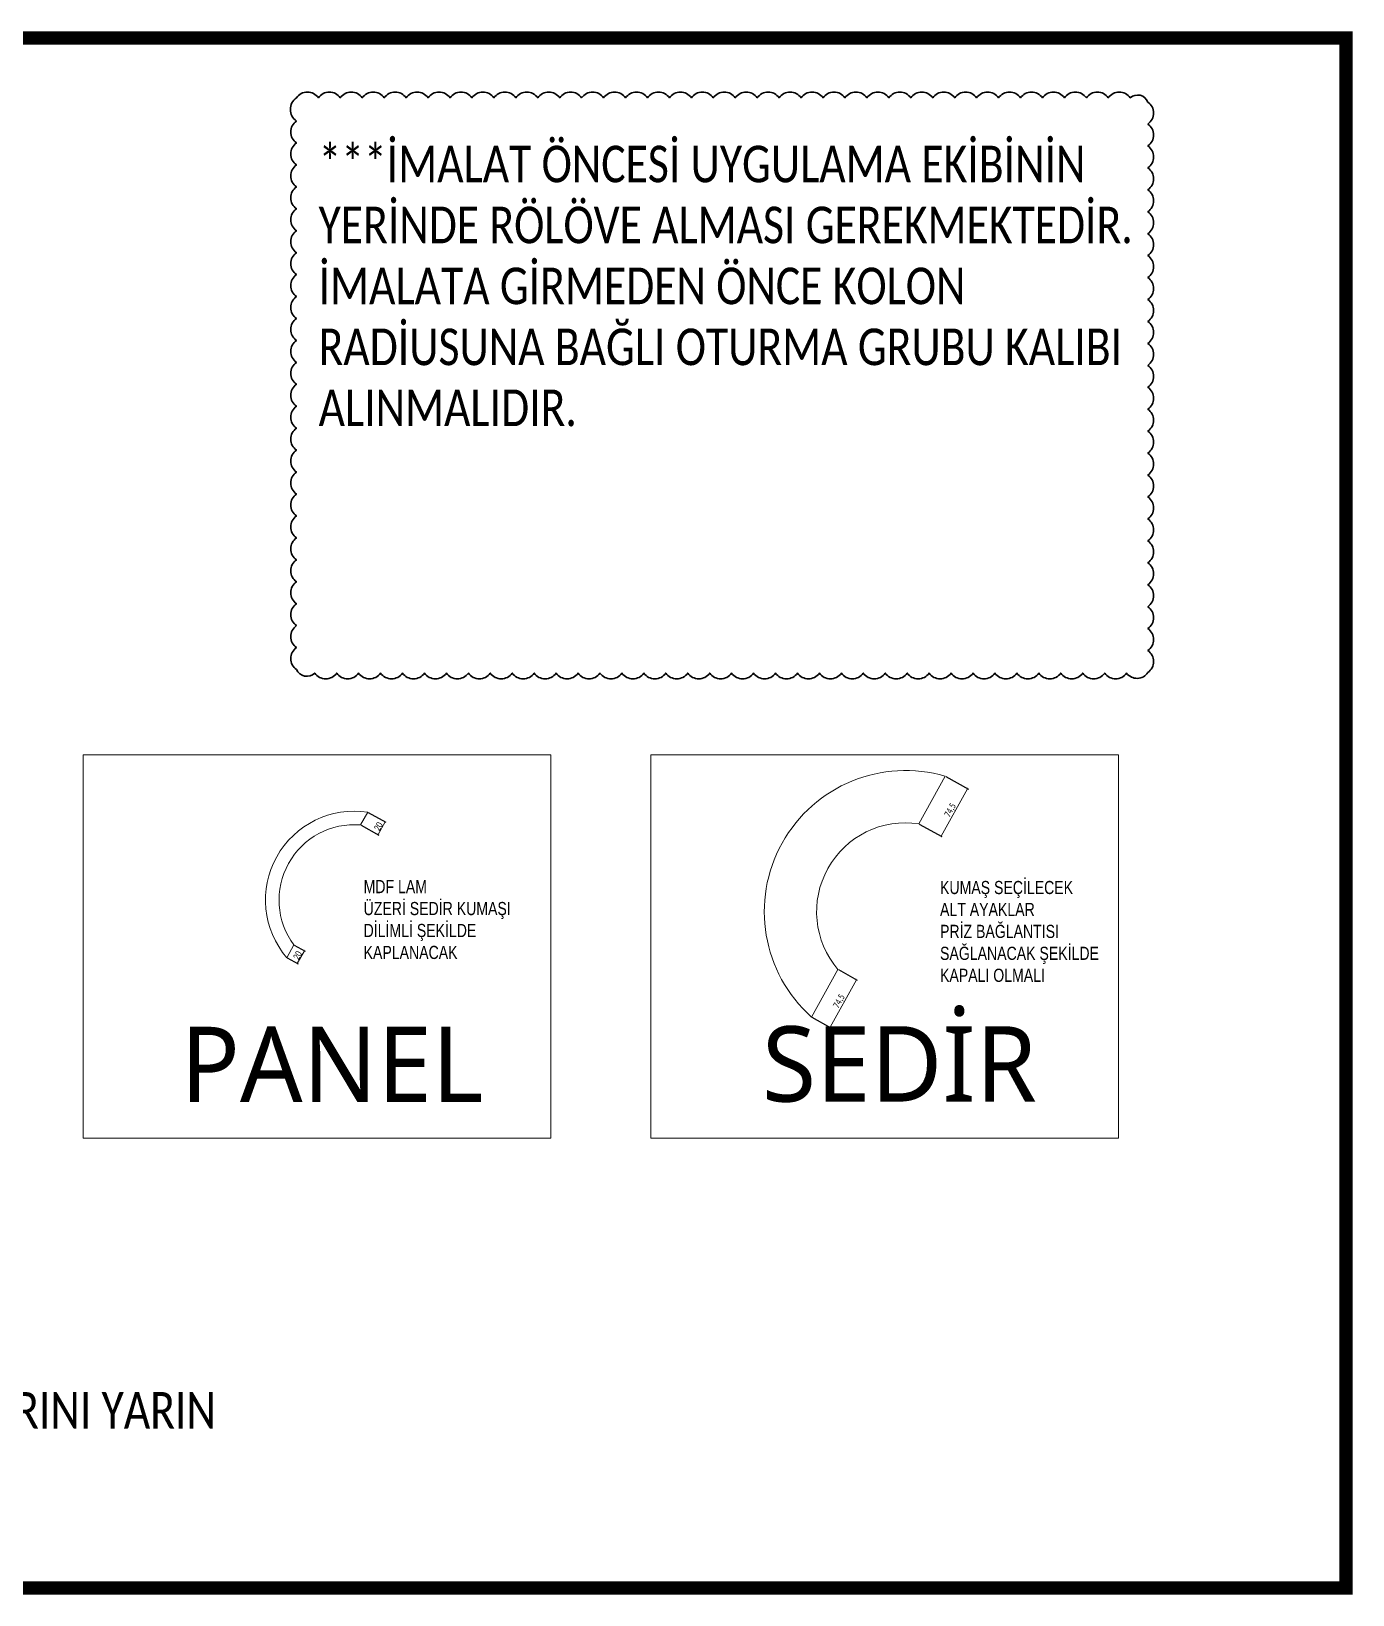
# Model space of a CAD drawing. Header units: millimetres. Extents: x 210628 to 232146, y -111309 to -91563.
# Drawn here: x 217150 to 218957, y -111309 to -109171 of the extents above; entities that cross this region are included whole.
import ezdxf

# ---------------------------------------------------------------- set-up
doc = ezdxf.new("R2010")
doc.units = ezdxf.units.MM
doc.header["$PDMODE"] = 2
doc.layers.get('0').update_dxf_attribs({"lineweight": 20})
for name, color, linetype, lineweight in [('irem rev', 23, 'Continuous', 30), ('t_antet', 24, 'Continuous', 20), ('tefris', 30, 'Continuous', 0), ('text', 1, 'Continuous', 20)]:
    doc.layers.add(name, color=color, linetype=linetype, lineweight=lineweight)
doc.layers.add('yazı', color=11, linetype='Continuous')
doc.styles.get("Standard").update_dxf_attribs({"font": 'times.ttf', "height": 12})
doc.styles.add('text2', font='calibri.ttf', dxfattribs={"width": 0.8})
doc.styles.add('UBN', font='GOTHIC.TTF', dxfattribs={"width": 0.8})
doc.styles.add('Ölçü50', font='calibri.ttf', dxfattribs={"width": 0.7})
doc.dimstyles.new('olcu10', dxfattribs={"dimtxt": 9, "dimasz": 2, "dimexe": 1.25, "dimexo": 0.625, "dimgap": 0.5, "dimtad": 1, "dimdec": 1, "dimrnd": 0.5, "dimzin": 9, "dimtxsty": 'Ölçü50', "dimblk": 'ARCHTICK', "dimcen": 2, "dimclrd": 256, "dimclre": 256, "dimclrt": 6, "dimazin": 2, "dimtfac": 1, "dimtdec": 1, "dimtix": 1, "dimtmove": 0, "dimatfit": 3, "dimldrblk": 'ARCHTICK', "dimfxl": 1, "dimlwd": -1, "dimarcsym": 0})

# ---------------------------------------------------------------- blocks, each defined once
blk = doc.blocks.new('_ArchTick')
at = {"color": 0, "linetype": 'ByBlock', "const_width": 0.15}
blk.add_lwpolyline([(-0.5, -0.5), (0.5, 0.5)], dxfattribs=at)
blk = doc.blocks.new('*D264')
at = {"lineweight": -2, "transparency": 16777216}
for p, q in [((217509.9, -110420.5), (217524.7, -110428.8)), ((217500.2, -110438), (217515, -110446.2))]:
    blk.add_line(p, q, dxfattribs=at)
at = {"transparency": 16777216}
blk.add_line((217523.6, -110428.1), (217513.9, -110445.6), dxfattribs=at)
at = {"layer": 'DEFPOINTS', "color": 0, "transparency": 16777216}
for p in [(217509.4, -110420.2, 0), (217499.7, -110437.7, 0), (217513.9, -110445.6)]:
    blk.add_point(p, dxfattribs=at)
at = {"transparency": 16777216, "xscale": 2, "yscale": 2, "zscale": 2}
for p, rotation in [((217523.6, -110428.1), 60.95043518934953), ((217513.9, -110445.6), 240.9504351893495)]:
    blk.add_blockref('_ArchTick', p, dxfattribs=dict(at, rotation=rotation))
at = {"color": 6, "transparency": 16777216, "insert": (217514.3, -110434.4), "char_height": 9, "attachment_point": 5, "rotation": 60.9504, "style": 'Ölçü50'}
blk.add_mtext('20', dxfattribs=at)
blk = doc.blocks.new('*D265')
at = {"lineweight": -2, "transparency": 16777216}
for p, q in [((217610.8, -110238.9), (217635.2, -110252.5)), ((217601.1, -110256.4), (217625.5, -110269.9))]:
    blk.add_line(p, q, dxfattribs=at)
at = {"transparency": 16777216}
blk.add_line((217624.4, -110269.3), (217634.1, -110251.8), dxfattribs=at)
at = {"layer": 'DEFPOINTS', "color": 0, "transparency": 16777216}
for p in [(217610.3, -110238.6, 0), (217600.6, -110256.1, 0), (217634.1, -110251.8)]:
    blk.add_point(p, dxfattribs=at)
at = {"transparency": 16777216, "xscale": 2, "yscale": 2, "zscale": 2}
for p, rotation in [((217624.4, -110269.3), 240.9504351894632), ((217634.1, -110251.8), 60.95043518946321)]:
    blk.add_blockref('_ArchTick', p, dxfattribs=dict(at, rotation=rotation))
at = {"color": 6, "transparency": 16777216, "insert": (217624.8, -110258.1), "char_height": 9, "attachment_point": 5, "rotation": 60.9504, "style": 'Ölçü50'}
blk.add_mtext('20', dxfattribs=at)
blk = doc.blocks.new('*D268')
at = {"transparency": 16777216}
blk.add_line((218394.3, -110271.5), (218430.5, -110206.5), dxfattribs=at)
at = {"lineweight": -2, "transparency": 16777216}
for p, q in [((218400.5, -110189.8), (218431.6, -110207.1)), ((218364.3, -110254.8), (218395.4, -110272.1))]:
    blk.add_line(p, q, dxfattribs=at)
at = {"layer": 'DEFPOINTS', "color": 0, "transparency": 16777216}
for p in [(218399.9, -110189.5, 0), (218430.5, -110206.5), (218363.8, -110254.5, 0)]:
    blk.add_point(p, dxfattribs=at)
at = {"transparency": 16777216, "xscale": 2, "yscale": 2, "zscale": 2}
for p, rotation in [((218430.5, -110206.5), 60.95043518960025), ((218394.3, -110271.5), 240.9504351896003)]:
    blk.add_blockref('_ArchTick', p, dxfattribs=dict(at, rotation=rotation))
at = {"color": 6, "transparency": 16777216, "insert": (218407.2, -110236.1), "char_height": 9, "attachment_point": 5, "rotation": 60.9504, "style": 'Ölçü50'}
blk.add_mtext('74,5', dxfattribs=at)
blk = doc.blocks.new('*D269')
at = {"lineweight": -2, "transparency": 16777216}
for p, q in [((218253.7, -110453.9), (218279.6, -110468.3)), ((218217.6, -110519), (218243.5, -110533.4))]:
    blk.add_line(p, q, dxfattribs=at)
at = {"transparency": 16777216}
blk.add_line((218278.5, -110467.7), (218242.4, -110532.8), dxfattribs=at)
at = {"layer": 'DEFPOINTS', "color": 0, "transparency": 16777216}
for p in [(218253.2, -110453.6, 0), (218217, -110518.7, 0), (218242.4, -110532.8)]:
    blk.add_point(p, dxfattribs=at)
at = {"transparency": 16777216, "xscale": 2, "yscale": 2, "zscale": 2}
for p, rotation in [((218278.5, -110467.7), 60.95043518961116), ((218242.4, -110532.8), 240.9504351896111)]:
    blk.add_blockref('_ArchTick', p, dxfattribs=dict(at, rotation=rotation))
at = {"color": 6, "transparency": 16777216, "insert": (218255.2, -110497.3), "char_height": 9, "attachment_point": 5, "rotation": 60.9504, "style": 'Ölçü50'}
blk.add_mtext('74,5', dxfattribs=at)

msp = doc.modelspace()

# ---------------------------------------------------------------- linework, layer by layer
at = {"color": 2, "const_width": 18.49}
msp.add_lwpolyline([(215756.3, -109180.06), (218947.73, -109180.06), (218947.73, -111299.43), (215756.3, -111299.43)], close=True, dxfattribs=at)
for points in [[(217221.38, -110160.31), (217860.67, -110160.31), (217860.67, -110684.29), (217221.38, -110684.29)], [(217997.32, -110160.31), (218636.61, -110160.31), (218636.61, -110684.29), (217997.32, -110684.29)]]:
    msp.add_lwpolyline(points, close=True)
at = {"layer": 'irem rev'}
msp.add_lwpolyline([(217512.76, -109261.77, -0.5205671), (217542.76, -109261.77, -0.5205671), (217572.76, -109261.77, -0.5205671), (217602.76, -109261.77, -0.5205671), (217632.76, -109261.77, -0.5205671), (217662.76, -109261.77, -0.5205671), (217692.76, -109261.77, -0.5205671), (217722.76, -109261.77, -0.5205671), (217752.76, -109261.77, -0.5205671), (217782.76, -109261.77, -0.5205671), (217812.76, -109261.77, -0.5205671), (217842.76, -109261.77, -0.5205671), (217872.76, -109261.77, -0.5205671), (217902.76, -109261.77, -0.5205671), (217932.76, -109261.77, -0.5205671), (217962.76, -109261.77, -0.5205671), (217992.76, -109261.77, -0.5205671), (218022.76, -109261.77, -0.5205671), (218052.76, -109261.77, -0.5205671), (218082.76, -109261.77, -0.5205671), (218112.76, -109261.77, -0.5205671), (218142.76, -109261.77, -0.5205671), (218172.76, -109261.77, -0.5205671), (218202.76, -109261.77, -0.5205671), (218232.76, -109261.77, -0.5205671), (218262.76, -109261.77, -0.5205671), (218292.76, -109261.77, -0.5205671), (218322.76, -109261.77, -0.5205671), (218352.76, -109261.77, -0.5205671), (218382.76, -109261.77, -0.5205671), (218412.76, -109261.77, -0.5205671), (218442.76, -109261.77, -0.5205671), (218472.76, -109261.77, -0.5205671), (218502.76, -109261.77, -0.5205671), (218532.76, -109261.77, -0.5205671), (218562.76, -109261.77, -0.5205671), (218592.76, -109261.77, -0.5205671), (218622.76, -109261.77, -0.5205671), (218652.76, -109261.77, -0.5205671), (218676.92, -109267.61, -0.5205671), (218676.92, -109297.61, -0.5205671), (218676.92, -109327.61, -0.5205671), (218676.92, -109357.61, -0.5205671), (218676.92, -109387.61, -0.5205671), (218676.92, -109417.61, -0.5205671), (218676.92, -109447.61, -0.5205671), (218676.92, -109477.61, -0.5205671), (218676.92, -109507.61, -0.5205671), (218676.92, -109537.61, -0.5205671), (218676.92, -109567.61, -0.5205671), (218676.92, -109597.61, -0.5205671), (218676.92, -109627.61, -0.5205671), (218676.92, -109657.61, -0.5205671), (218676.92, -109687.61, -0.5205671), (218676.92, -109717.61, -0.5205671), (218676.92, -109747.61, -0.5205671), (218676.92, -109777.61, -0.5205671), (218676.92, -109807.61, -0.5205671), (218676.92, -109837.61, -0.5205671), (218676.92, -109867.61, -0.5205671), (218676.92, -109897.61, -0.5205671), (218676.92, -109927.61, -0.5205671), (218676.92, -109957.61, -0.5205671), (218676.92, -109987.61, -0.5205671), (218676.92, -110017.61, -0.5205671), (218676.92, -110047.61, -0.5205671), (218647.82, -110048.51, -0.5205671), (218617.82, -110048.51, -0.5205671), (218587.82, -110048.51, -0.5205671), (218557.82, -110048.51, -0.5205671), (218527.82, -110048.51, -0.5205671), (218497.82, -110048.51, -0.5205671), (218467.82, -110048.51, -0.5205671), (218437.82, -110048.51, -0.5205671), (218407.82, -110048.51, -0.5205671), (218377.82, -110048.51, -0.5205671), (218347.82, -110048.51, -0.5205671), (218317.82, -110048.51, -0.5205671), (218287.82, -110048.51, -0.5205671), (218257.82, -110048.51, -0.5205671), (218227.82, -110048.51, -0.5205671), (218197.82, -110048.51, -0.5205671), (218167.82, -110048.51, -0.5205671), (218137.82, -110048.51, -0.5205671), (218107.82, -110048.51, -0.5205671), (218077.82, -110048.51, -0.5205671), (218047.82, -110048.51, -0.5205671), (218017.82, -110048.51, -0.5205671), (217987.82, -110048.51, -0.5205671), (217957.82, -110048.51, -0.5205671), (217927.82, -110048.51, -0.5205671), (217897.82, -110048.51, -0.5205671), (217867.82, -110048.51, -0.5205671), (217837.82, -110048.51, -0.5205671), (217807.82, -110048.51, -0.5205671), (217777.82, -110048.51, -0.5205671), (217747.82, -110048.51, -0.5205671), (217717.82, -110048.51, -0.5205671), (217687.82, -110048.51, -0.5205671), (217657.82, -110048.51, -0.5205671), (217627.82, -110048.51, -0.5205671), (217597.82, -110048.51, -0.5205671), (217567.82, -110048.51, -0.5205671), (217537.82, -110048.51, -0.5205671), (217512.76, -110043.57, -0.5205671), (217512.76, -110013.57, -0.5205671), (217512.76, -109983.57, -0.5205671), (217512.76, -109953.57, -0.5205671), (217512.76, -109923.57, -0.5205671), (217512.76, -109893.57, -0.5205671), (217512.76, -109863.57, -0.5205671), (217512.76, -109833.57, -0.5205671), (217512.76, -109803.57, -0.5205671), (217512.76, -109773.57, -0.5205671), (217512.76, -109743.57, -0.5205671), (217512.76, -109713.57, -0.5205671), (217512.76, -109683.57, -0.5205671), (217512.76, -109653.57, -0.5205671), (217512.76, -109623.57, -0.5205671), (217512.76, -109593.57, -0.5205671), (217512.76, -109563.57, -0.5205671), (217512.76, -109533.57, -0.5205671), (217512.76, -109503.57, -0.5205671), (217512.76, -109473.57, -0.5205671), (217512.76, -109443.57, -0.5205671), (217512.76, -109413.57, -0.5205671), (217512.76, -109383.57, -0.5205671), (217512.76, -109353.57, -0.5205671), (217512.76, -109323.57, -0.5205671), (217512.76, -109293.57, -0.5205671)], format="xyb", close=True, dxfattribs=at)
at = {"layer": 'tefris', "elevation": 0}
for points in [[(218399.91, -110189.49), (218363.78, -110254.54)], [(217610.26, -110238.6), (217600.55, -110256.07)], [(217499.67, -110437.7), (217509.37, -110420.23)], [(218217.05, -110518.7), (218253.18, -110453.65)]]:
    msp.add_lwpolyline(points, dxfattribs=at)
at = {"layer": 'tefris'}
for centre, radius, start, end in [((218345.5, -110374.66, 0), 193, 73.62697, 228.2739), ((217591.99, -110358.71, 0), 121.5, 81.3513, 220.54957), ((217591.99, -110358.71, 0), 103, 85.23044, 216.67043), ((218345.5, -110374.66, 0), 121.5, 81.3513, 220.54957)]:
    msp.add_arc(centre, radius, start, end, dxfattribs=at)

# ---------------------------------------------------------------- texts
at = {"layer": 't_antet', "char_height": 103.1034, "width": 2487.7195, "attachment_point": 5}
for s, insert in [('{\\fLucida Sans Unicode|b0|i0|c162|p34;SEDİR}', (218337.26, -110583.58)), ('{\\fLucida Sans Unicode|b0|i0|c162|p34;PANEL}', (217561.33, -110583.58))]:
    msp.add_mtext(s, dxfattribs=dict(at, insert=insert))
at = {"layer": 'text', "char_height": 50, "attachment_point": 1, "style": 'text2'}
for s, insert in [('{\\C2;***İMALAT ÖNCESİ UYGULAMA EKİBİNİN  YERİNDE RÖLÖVE ALMASI GEREKMEKTEDİR.\\PİMALATA GİRMEDEN ÖNCE KOLON RADİUSUNA BAĞLI OTURMA GRUBU KALIBI ALINMALIDIR.}', (217543.05, -109327.32)), ('{\\C2;ÖLÇÜLENDİRME DETAYLARINI YARIN İLETECEĞİM .}', (216475.49, -111031.51))]:
    msp.add_mtext_dynamic_manual_height_columns(s, width=1141.9157, gutter_width=1, heights=[0], dxfattribs=dict(at, insert=insert))
at = {"layer": 'yazı', "char_height": 18, "attachment_point": 1, "style": 'UBN'}
for s, insert in [('MDF LAM\\PÜZERİ SEDİR KUMAŞI\\PDİLİMLİ ŞEKİLDE KAPLANACAK', (217604.62, -110331.37)), ('KUMAŞ SEÇİLECEK\\PALT AYAKLAR\\PPRİZ BAĞLANTISI SAĞLANACAK ŞEKİLDE \\PKAPALI OLMALI', (218392.73, -110332.62))]:
    msp.add_mtext_dynamic_manual_height_columns(s, width=245.3345, gutter_width=0.2, heights=[0], dxfattribs=dict(at, insert=insert))

# ---------------------------------------------------------------- dimensions: what is measured, and where the dimension line sits
for p1, p2, distance, picture, middle in [((218363.78, -110254.54, 0), (218399.91, -110189.49, 0), -34.97, '*D268', (218407.16, -110236.08)), ((217600.55, -110256.07, 0), (217610.26, -110238.6, 0), -27.29, '*D265', (217624.79, -110258.1)), ((217509.37, -110420.23, 0), (217499.67, -110437.7, 0), 16.31, '*D264', (217514.31, -110434.4)), ((218253.18, -110453.65, 0), (218217.05, -110518.7, 0), 28.99, '*D269', (218255.21, -110497.34))]:
    dim = msp.add_aligned_dim(p1=p1, p2=p2, distance=distance, dimstyle='olcu10')
    dim.commit()
    dim.dimension.update_dxf_attribs({"geometry": picture, "text_midpoint": middle})

doc.saveas('drawing.dxf')
